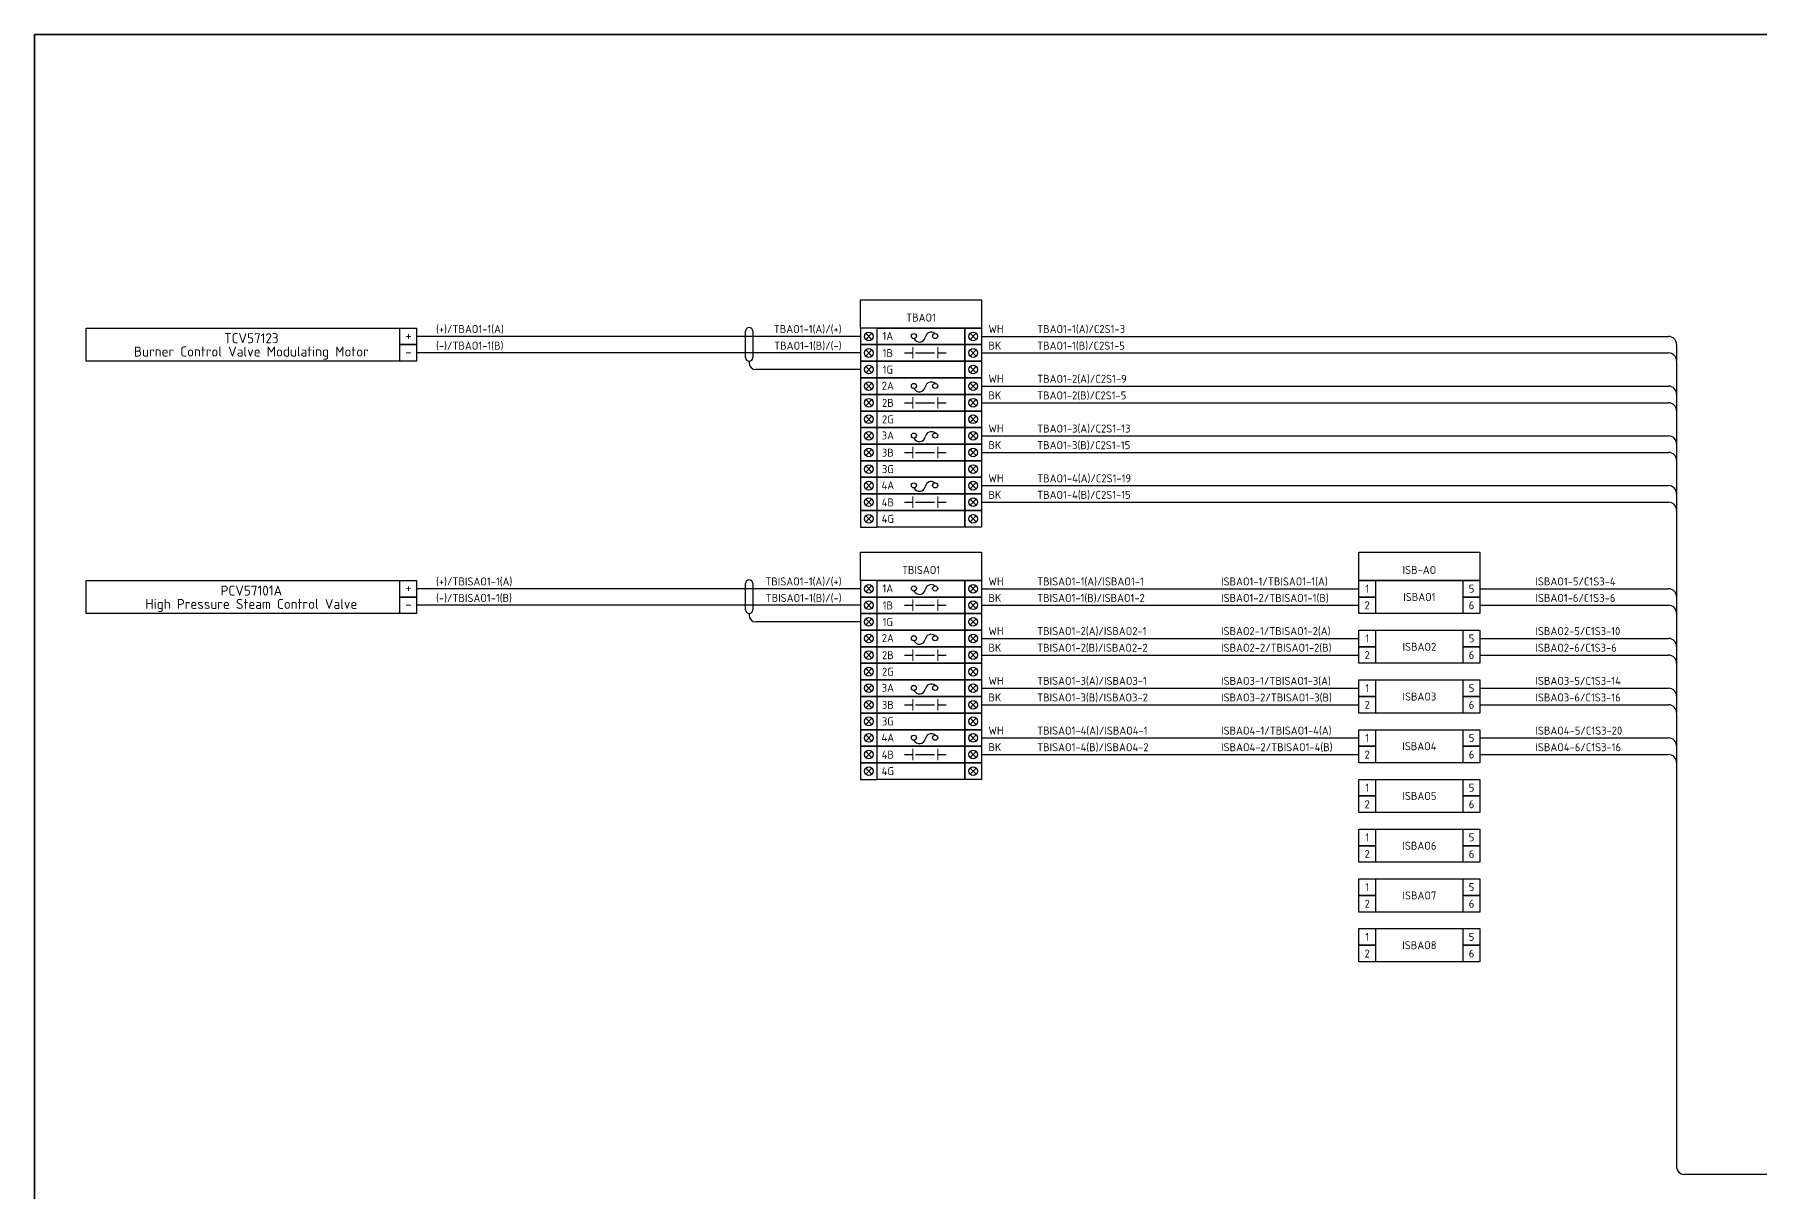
# Model space of a CAD drawing. Header units: inches. Extents: x 579627 to 667544, y 458630 to 507164.
# Drawn here: x 614871 to 617459, y 494508 to 496244 of the extents above; entities that cross this region are included whole.
import ezdxf
from ezdxf.enums import TextEntityAlignment as Align

# ---------------------------------------------------------------- set-up
doc = ezdxf.new("R2010")
doc.units = ezdxf.units.IN
doc.header["$MEASUREMENT"] = 0
doc.layers.add('HELPPOINT', color=7, linetype='Continuous')
doc.layers.add('power', color=7, linetype='Continuous')
doc.styles.add('HTX11', font='O8111901')
doc.styles.add('ISO3098B', font='ISO3098B.shx')

# ---------------------------------------------------------------- blocks, each defined once
blk = doc.blocks.new('TPA')
at = {"layer": 'HELPPOINT', "color": 4, "lineweight": 35}
for p, q in [((562706.8, 501946.4), (562706.8, 505019.3)), ((562706.8, 505019.3), (567131, 505019.3)), ((562706.8, 501946.4), (562706.8, 505019.3)), ((562706.8, 505019.3), (567131, 505019.3))]:
    blk.add_line(p, q, dxfattribs=at)
at = {"style": 'HTX11'}
for tag, p in [('A', (566704.3, 502037.1)), ('B', (567038.2, 501963.3))]:
    blk.add_attdef(tag, text='', height=16.8, dxfattribs=at).set_placement(p, align=Align.MIDDLE_CENTER)
blk = doc.blocks.new('ISBAI')
at = {"color": 6}
for points in [[(607592.5, 495996.8), (607617.4, 495996.8), (607617.4, 495971.9), (607592.5, 495971.9)], [(607592.5, 495996.8), (607773.8, 495996.8), (607773.8, 495947.1), (607592.5, 495947.1)], [(607749, 495996.8), (607773.8, 495996.8), (607773.8, 495971.9), (607749, 495971.9)], [(607592.5, 495971.9), (607617.4, 495971.9), (607617.4, 495947.1), (607592.5, 495947.1)], [(607749, 495971.9), (607773.8, 495971.9), (607773.8, 495947.1), (607749, 495947.1)]]:
    blk.add_lwpolyline(points, close=True, dxfattribs=at)
at = {"color": 6, "style": 'ISO3098B'}
for s, p in [('1', (607604.9, 495984.4)), ('5', (607761.4, 495984.4)), ('2', (607604.9, 495959.5)), ('6', (607761.4, 495959.5))]:
    blk.add_text(s, height=12, dxfattribs=at).set_placement(p, align=Align.MIDDLE)

msp = doc.modelspace()

# ---------------------------------------------------------------- linework, layer by layer
at = {"color": 4}
for p, q in [((616109.7, 495791.5), (615443.6, 495791.5)), ((616291, 495791.5), (617321.3, 495791.5)), ((617333.3, 495779.5), (617333.3, 494546)), ((616291, 495716.9), (617321.3, 495716.9)), ((616291, 495642.3), (617321.3, 495642.3)), ((616291, 495567.7), (617321.3, 495567.7)), ((616109.7, 495413.1), (615443.6, 495413.1)), ((616291, 495413.1), (616857, 495413.1)), ((616291, 495338.6), (616857, 495338.6)), ((616291, 495264), (616857, 495264)), ((616291, 495189.4), (616857, 495189.4)), ((618562.5, 494534.9), (617344.4, 494534.9))]:
    msp.add_line(p, q, dxfattribs=at)
at = {"color": 1}
for p, q in [((616126.7, 495796.1), (616117.5, 495786.9)), ((616117.5, 495796.1), (616126.7, 495786.9)), ((616273.9, 495796.1), (616283.2, 495786.9)), ((616283.2, 495796.1), (616273.9, 495786.9)), ((616126.7, 495721.5), (616117.5, 495712.3)), ((616117.5, 495721.5), (616126.7, 495712.3)), ((616273.9, 495721.5), (616283.2, 495712.3)), ((616283.2, 495721.5), (616273.9, 495712.3)), ((616126.7, 495646.9), (616117.5, 495637.7)), ((616117.5, 495646.9), (616126.7, 495637.7)), ((616273.9, 495646.9), (616283.2, 495637.7)), ((616283.2, 495646.9), (616273.9, 495637.7)), ((616126.7, 495572.4), (616117.5, 495563.1)), ((616117.5, 495572.4), (616126.7, 495563.1)), ((616273.9, 495572.4), (616283.2, 495563.1)), ((616283.2, 495572.4), (616273.9, 495563.1)), ((616126.7, 495417.8), (616117.5, 495408.5)), ((616117.5, 495417.8), (616126.7, 495408.5)), ((616273.9, 495417.8), (616283.2, 495408.5)), ((616283.2, 495417.8), (616273.9, 495408.5)), ((616126.7, 495343.2), (616117.5, 495333.9)), ((616117.5, 495343.2), (616126.7, 495333.9)), ((616273.9, 495343.2), (616283.2, 495333.9)), ((616283.2, 495343.2), (616273.9, 495333.9)), ((616126.7, 495268.6), (616117.5, 495259.4)), ((616117.5, 495268.6), (616126.7, 495259.4)), ((616273.9, 495268.6), (616283.2, 495259.4)), ((616283.2, 495268.6), (616273.9, 495259.4)), ((616126.7, 495194), (616117.5, 495184.8)), ((616117.5, 495194), (616126.7, 495184.8)), ((616273.9, 495194), (616283.2, 495184.8)), ((616283.2, 495194), (616273.9, 495184.8))]:
    msp.add_line(p, q, dxfattribs=at)
at = {"color": 0}
for p, q in [((616109.7, 495766.6), (615443.6, 495766.6)), ((616126.7, 495771.3), (616117.5, 495762)), ((616117.5, 495771.3), (616126.7, 495762)), ((616175.3, 495766.6), (616187.8, 495766.6)), ((616191.8, 495766.6), (616220.3, 495766.6)), ((616225.4, 495766.6), (616237.9, 495766.6)), ((616273.9, 495771.3), (616283.2, 495762)), ((616283.2, 495771.3), (616273.9, 495762)), ((616291, 495766.6), (617321.3, 495766.6)), ((616126.7, 495696.7), (616117.5, 495687.4)), ((616117.5, 495696.7), (616126.7, 495687.4)), ((616175.3, 495692), (616187.8, 495692)), ((616191.8, 495692), (616220.3, 495692)), ((616225.4, 495692), (616237.9, 495692)), ((616273.9, 495696.7), (616283.2, 495687.4)), ((616283.2, 495696.7), (616273.9, 495687.4)), ((616291, 495692), (617321.3, 495692)), ((616126.7, 495622.1), (616117.5, 495612.8)), ((616117.5, 495622.1), (616126.7, 495612.8)), ((616175.3, 495617.5), (616187.8, 495617.5)), ((616191.8, 495617.5), (616220.3, 495617.5)), ((616225.4, 495617.5), (616237.9, 495617.5)), ((616273.9, 495622.1), (616283.2, 495612.8)), ((616283.2, 495622.1), (616273.9, 495612.8)), ((616291, 495617.5), (617321.3, 495617.5)), ((616126.7, 495547.5), (616117.5, 495538.2)), ((616117.5, 495547.5), (616126.7, 495538.2)), ((616175.3, 495542.9), (616187.8, 495542.9)), ((616191.8, 495542.9), (616220.3, 495542.9)), ((616225.4, 495542.9), (616237.9, 495542.9)), ((616273.9, 495547.5), (616283.2, 495538.2)), ((616283.2, 495547.5), (616273.9, 495538.2)), ((616291, 495542.9), (617321.3, 495542.9)), ((616109.7, 495388.3), (615443.6, 495388.3)), ((616126.7, 495392.9), (616117.5, 495383.7)), ((616117.5, 495392.9), (616126.7, 495383.7)), ((616175.3, 495388.3), (616187.8, 495388.3)), ((616191.8, 495388.3), (616220.3, 495388.3)), ((616225.4, 495388.3), (616237.9, 495388.3)), ((616273.9, 495392.9), (616283.2, 495383.7)), ((616283.2, 495392.9), (616273.9, 495383.7)), ((616291, 495388.3), (616857, 495388.3)), ((616126.7, 495318.3), (616117.5, 495309.1)), ((616117.5, 495318.3), (616126.7, 495309.1)), ((616273.9, 495318.3), (616283.2, 495309.1)), ((616283.2, 495318.3), (616273.9, 495309.1)), ((616175.3, 495313.7), (616187.8, 495313.7)), ((616191.8, 495313.7), (616220.3, 495313.7)), ((616225.4, 495313.7), (616237.9, 495313.7)), ((616291, 495313.7), (616857, 495313.7)), ((616126.7, 495243.7), (616117.5, 495234.5)), ((616117.5, 495243.7), (616126.7, 495234.5)), ((616175.3, 495239.1), (616187.8, 495239.1)), ((616191.8, 495239.1), (616220.3, 495239.1)), ((616225.4, 495239.1), (616237.9, 495239.1)), ((616273.9, 495243.7), (616283.2, 495234.5)), ((616283.2, 495243.7), (616273.9, 495234.5)), ((616291, 495239.1), (616857, 495239.1)), ((616126.7, 495169.2), (616117.5, 495159.9)), ((616117.5, 495169.2), (616126.7, 495159.9)), ((616175.3, 495164.5), (616187.8, 495164.5)), ((616191.8, 495164.5), (616220.3, 495164.5)), ((616225.4, 495164.5), (616237.9, 495164.5)), ((616273.9, 495169.2), (616283.2, 495159.9)), ((616283.2, 495169.2), (616273.9, 495159.9)), ((616291, 495164.5), (616857, 495164.5))]:
    msp.add_line(p, q, dxfattribs=at)
at = {"color": 0, "lineweight": 9}
for p, q in [((616187.8, 495758.1), (616187.8, 495775.2)), ((616225.4, 495758.1), (616225.4, 495775.2)), ((616187.8, 495683.5), (616187.8, 495700.6)), ((616225.4, 495683.5), (616225.4, 495700.6)), ((616187.8, 495608.9), (616187.8, 495626)), ((616225.4, 495608.9), (616225.4, 495626)), ((616187.8, 495534.3), (616187.8, 495551.4)), ((616225.4, 495534.3), (616225.4, 495551.4)), ((616187.8, 495379.8), (616187.8, 495396.8)), ((616225.4, 495379.8), (616225.4, 495396.8)), ((616187.8, 495305.2), (616187.8, 495322.2)), ((616225.4, 495305.2), (616225.4, 495322.2)), ((616187.8, 495230.6), (616187.8, 495247.6)), ((616225.4, 495230.6), (616225.4, 495247.6)), ((616187.8, 495156), (616187.8, 495173.1)), ((616225.4, 495156), (616225.4, 495173.1))]:
    msp.add_line(p, q, dxfattribs=at)
at = {"color": 3}
for p, q in [((615942.5, 495754.2), (615942.5, 495751.8)), ((616109.7, 495741.8), (615952.5, 495741.8)), ((616126.7, 495746.4), (616117.5, 495737.1)), ((616117.5, 495746.4), (616126.7, 495737.1)), ((616273.9, 495746.4), (616283.2, 495737.1)), ((616283.2, 495746.4), (616273.9, 495737.1)), ((616126.7, 495671.8), (616117.5, 495662.6)), ((616117.5, 495671.8), (616126.7, 495662.6)), ((616273.9, 495671.8), (616283.2, 495662.6)), ((616283.2, 495671.8), (616273.9, 495662.6)), ((616126.7, 495597.2), (616117.5, 495588)), ((616117.5, 495597.2), (616126.7, 495588)), ((616273.9, 495597.2), (616283.2, 495588)), ((616283.2, 495597.2), (616273.9, 495588)), ((616126.7, 495522.6), (616117.5, 495513.4)), ((616117.5, 495522.6), (616126.7, 495513.4)), ((616273.9, 495522.6), (616283.2, 495513.4)), ((616283.2, 495522.6), (616273.9, 495513.4)), ((615942.5, 495375.9), (615942.5, 495373.4)), ((616126.7, 495368), (616117.5, 495358.8)), ((616117.5, 495368), (616126.7, 495358.8)), ((616273.9, 495368), (616283.2, 495358.8)), ((616283.2, 495368), (616273.9, 495358.8)), ((616109.7, 495363.4), (615952.5, 495363.4)), ((616126.7, 495293.5), (616117.5, 495284.2)), ((616117.5, 495293.5), (616126.7, 495284.2)), ((616273.9, 495293.5), (616283.2, 495284.2)), ((616283.2, 495293.5), (616273.9, 495284.2)), ((616126.7, 495218.9), (616117.5, 495209.6)), ((616117.5, 495218.9), (616126.7, 495209.6)), ((616273.9, 495218.9), (616283.2, 495209.6)), ((616283.2, 495218.9), (616273.9, 495209.6)), ((616126.7, 495144.3), (616117.5, 495135)), ((616117.5, 495144.3), (616126.7, 495135)), ((616273.9, 495144.3), (616283.2, 495135)), ((616283.2, 495144.3), (616273.9, 495135))]:
    msp.add_line(p, q, dxfattribs=at)
at = {"color": 6}
for p, q in [((617038.3, 495413.1), (617321.3, 495413.1)), ((617038.3, 495388.3), (617321.3, 495388.3)), ((617038.3, 495338.6), (617321.3, 495338.6)), ((617038.3, 495313.7), (617321.3, 495313.7)), ((617038.3, 495264), (617321.3, 495264)), ((617038.3, 495239.1), (617321.3, 495239.1)), ((617038.3, 495189.4), (617321.3, 495189.4)), ((617038.3, 495164.5), (617321.3, 495164.5))]:
    msp.add_line(p, q, dxfattribs=at)
at = {"color": 4}
for points in [[(616109.7, 495846.4), (616291, 495846.4), (616291, 495803.9), (616109.7, 495803.9)], [(616109.7, 495468.1), (616291, 495468.1), (616291, 495425.6), (616109.7, 495425.6)], [(616857, 495468.1), (617038.3, 495468.1), (617038.3, 495425.6), (616857, 495425.6)]]:
    msp.add_lwpolyline(points, close=True, dxfattribs=at)
at = {"color": 2}
for points in [[(614948.3, 495803.9), (615443.6, 495803.9), (615443.6, 495754.2), (614948.3, 495754.2)], [(614948.3, 495425.6), (615443.6, 495425.6), (615443.6, 495375.9), (614948.3, 495375.9)]]:
    msp.add_lwpolyline(points, close=True, dxfattribs=at)
at = {"color": 1}
for points in [[(615418.8, 495803.9), (615443.6, 495803.9), (615443.6, 495779.1), (615418.8, 495779.1)], [(616134.5, 495803.9), (616109.7, 495803.9), (616109.7, 495779.1), (616134.5, 495779.1)], [(616134.5, 495803.9), (616266.1, 495803.9), (616266.1, 495779.1), (616134.5, 495779.1)], [(616266.1, 495803.9), (616291, 495803.9), (616291, 495779.1), (616266.1, 495779.1)], [(616134.5, 495729.3), (616109.7, 495729.3), (616109.7, 495704.5), (616134.5, 495704.5)], [(616134.5, 495729.3), (616266.1, 495729.3), (616266.1, 495704.5), (616134.5, 495704.5)], [(616266.1, 495729.3), (616291, 495729.3), (616291, 495704.5), (616266.1, 495704.5)], [(616134.5, 495654.7), (616109.7, 495654.7), (616109.7, 495629.9), (616134.5, 495629.9)], [(616134.5, 495654.7), (616266.1, 495654.7), (616266.1, 495629.9), (616134.5, 495629.9)], [(616266.1, 495654.7), (616291, 495654.7), (616291, 495629.9), (616266.1, 495629.9)], [(616134.5, 495580.2), (616109.7, 495580.2), (616109.7, 495555.3), (616134.5, 495555.3)], [(616134.5, 495580.2), (616266.1, 495580.2), (616266.1, 495555.3), (616134.5, 495555.3)], [(616266.1, 495580.2), (616291, 495580.2), (616291, 495555.3), (616266.1, 495555.3)], [(615418.8, 495425.6), (615443.6, 495425.6), (615443.6, 495400.7), (615418.8, 495400.7)], [(616134.5, 495425.6), (616109.7, 495425.6), (616109.7, 495400.7), (616134.5, 495400.7)], [(616134.5, 495425.6), (616266.1, 495425.6), (616266.1, 495400.7), (616134.5, 495400.7)], [(616266.1, 495425.6), (616291, 495425.6), (616291, 495400.7), (616266.1, 495400.7)], [(616134.5, 495351), (616109.7, 495351), (616109.7, 495326.1), (616134.5, 495326.1)], [(616134.5, 495351), (616266.1, 495351), (616266.1, 495326.1), (616134.5, 495326.1)], [(616266.1, 495351), (616291, 495351), (616291, 495326.1), (616266.1, 495326.1)], [(616134.5, 495276.4), (616109.7, 495276.4), (616109.7, 495251.5), (616134.5, 495251.5)], [(616134.5, 495276.4), (616266.1, 495276.4), (616266.1, 495251.5), (616134.5, 495251.5)], [(616266.1, 495276.4), (616291, 495276.4), (616291, 495251.5), (616266.1, 495251.5)], [(616134.5, 495201.8), (616109.7, 495201.8), (616109.7, 495177), (616134.5, 495177)], [(616134.5, 495201.8), (616266.1, 495201.8), (616266.1, 495177), (616134.5, 495177)], [(616266.1, 495201.8), (616291, 495201.8), (616291, 495177), (616266.1, 495177)]]:
    msp.add_lwpolyline(points, close=True, dxfattribs=at)
at = {"color": 3}
for points in [[(615937, 495759.7), (615937, 495759.7), (615937, 495799.3)], [(615948, 495799.3), (615948, 495759.7)], [(615937, 495381.4), (615937, 495381.4), (615937, 495420.9)], [(615948, 495420.9), (615948, 495381.4)]]:
    msp.add_lwpolyline(points, dxfattribs=at)
at = {"color": 0, "const_width": 0.3}
for points in [[(616109.7, 495803.9), (616291, 495803.9), (616291, 495729.3), (616109.7, 495729.3), (616109.7, 495803.9)], [(616109.7, 495729.3), (616291, 495729.3), (616291, 495654.7), (616109.7, 495654.7), (616109.7, 495729.3)], [(616109.7, 495654.7), (616291, 495654.7), (616291, 495580.2), (616109.7, 495580.2), (616109.7, 495654.7)], [(616109.7, 495580.2), (616291, 495580.2), (616291, 495505.6), (616109.7, 495505.6), (616109.7, 495580.2)], [(616109.7, 495425.6), (616291, 495425.6), (616291, 495351), (616109.7, 495351), (616109.7, 495425.6)], [(616109.7, 495351), (616291, 495351), (616291, 495276.4), (616109.7, 495276.4), (616109.7, 495351)], [(616109.7, 495276.4), (616291, 495276.4), (616291, 495201.8), (616109.7, 495201.8), (616109.7, 495276.4)], [(616109.7, 495201.8), (616291, 495201.8), (616291, 495127.2), (616109.7, 495127.2), (616109.7, 495201.8)]]:
    msp.add_lwpolyline(points, dxfattribs=at)
at = {"color": 0}
for points in [[(615418.8, 495779.1), (615443.6, 495779.1), (615443.6, 495754.2), (615418.8, 495754.2)], [(616134.5, 495779.1), (616109.7, 495779.1), (616109.7, 495754.2), (616134.5, 495754.2)], [(616134.5, 495779.1), (616266.1, 495779.1), (616266.1, 495754.2), (616134.5, 495754.2)], [(616266.1, 495779.1), (616291, 495779.1), (616291, 495754.2), (616266.1, 495754.2)], [(616134.5, 495704.5), (616109.7, 495704.5), (616109.7, 495679.6), (616134.5, 495679.6)], [(616134.5, 495704.5), (616266.1, 495704.5), (616266.1, 495679.6), (616134.5, 495679.6)], [(616266.1, 495704.5), (616291, 495704.5), (616291, 495679.6), (616266.1, 495679.6)], [(616134.5, 495629.9), (616109.7, 495629.9), (616109.7, 495605), (616134.5, 495605)], [(616134.5, 495629.9), (616266.1, 495629.9), (616266.1, 495605), (616134.5, 495605)], [(616266.1, 495629.9), (616291, 495629.9), (616291, 495605), (616266.1, 495605)], [(616134.5, 495555.3), (616109.7, 495555.3), (616109.7, 495530.4), (616134.5, 495530.4)], [(616134.5, 495555.3), (616266.1, 495555.3), (616266.1, 495530.4), (616134.5, 495530.4)], [(616266.1, 495555.3), (616291, 495555.3), (616291, 495530.4), (616266.1, 495530.4)], [(615418.8, 495400.7), (615443.6, 495400.7), (615443.6, 495375.9), (615418.8, 495375.9)], [(616134.5, 495400.7), (616109.7, 495400.7), (616109.7, 495375.9), (616134.5, 495375.9)], [(616134.5, 495400.7), (616266.1, 495400.7), (616266.1, 495375.9), (616134.5, 495375.9)], [(616266.1, 495400.7), (616291, 495400.7), (616291, 495375.9), (616266.1, 495375.9)], [(616134.5, 495326.1), (616109.7, 495326.1), (616109.7, 495301.3), (616134.5, 495301.3)], [(616134.5, 495326.1), (616266.1, 495326.1), (616266.1, 495301.3), (616134.5, 495301.3)], [(616266.1, 495326.1), (616291, 495326.1), (616291, 495301.3), (616266.1, 495301.3)], [(616134.5, 495251.5), (616109.7, 495251.5), (616109.7, 495226.7), (616134.5, 495226.7)], [(616134.5, 495251.5), (616266.1, 495251.5), (616266.1, 495226.7), (616134.5, 495226.7)], [(616266.1, 495251.5), (616291, 495251.5), (616291, 495226.7), (616266.1, 495226.7)], [(616134.5, 495177), (616109.7, 495177), (616109.7, 495152.1), (616134.5, 495152.1)], [(616134.5, 495177), (616266.1, 495177), (616266.1, 495152.1), (616134.5, 495152.1)], [(616266.1, 495177), (616291, 495177), (616291, 495152.1), (616266.1, 495152.1)]]:
    msp.add_lwpolyline(points, close=True, dxfattribs=at)
at = {"color": 3}
for points in [[(616134.5, 495754.2), (616109.7, 495754.2), (616109.7, 495729.3), (616134.5, 495729.3)], [(616134.5, 495754.2), (616266.1, 495754.2), (616266.1, 495729.3), (616134.5, 495729.3)], [(616266.1, 495754.2), (616291, 495754.2), (616291, 495729.3), (616266.1, 495729.3)], [(616134.5, 495679.6), (616109.7, 495679.6), (616109.7, 495654.7), (616134.5, 495654.7)], [(616134.5, 495679.6), (616266.1, 495679.6), (616266.1, 495654.7), (616134.5, 495654.7)], [(616266.1, 495679.6), (616291, 495679.6), (616291, 495654.7), (616266.1, 495654.7)], [(616134.5, 495605), (616109.7, 495605), (616109.7, 495580.2), (616134.5, 495580.2)], [(616134.5, 495605), (616266.1, 495605), (616266.1, 495580.2), (616134.5, 495580.2)], [(616266.1, 495605), (616291, 495605), (616291, 495580.2), (616266.1, 495580.2)], [(616134.5, 495530.4), (616109.7, 495530.4), (616109.7, 495505.6), (616134.5, 495505.6)], [(616134.5, 495530.4), (616266.1, 495530.4), (616266.1, 495505.6), (616134.5, 495505.6)], [(616266.1, 495530.4), (616291, 495530.4), (616291, 495505.6), (616266.1, 495505.6)], [(616134.5, 495375.9), (616109.7, 495375.9), (616109.7, 495351), (616134.5, 495351)], [(616134.5, 495375.9), (616266.1, 495375.9), (616266.1, 495351), (616134.5, 495351)], [(616266.1, 495375.9), (616291, 495375.9), (616291, 495351), (616266.1, 495351)], [(616134.5, 495301.3), (616109.7, 495301.3), (616109.7, 495276.4), (616134.5, 495276.4)], [(616134.5, 495301.3), (616266.1, 495301.3), (616266.1, 495276.4), (616134.5, 495276.4)], [(616266.1, 495301.3), (616291, 495301.3), (616291, 495276.4), (616266.1, 495276.4)], [(616134.5, 495226.7), (616109.7, 495226.7), (616109.7, 495201.8), (616134.5, 495201.8)], [(616134.5, 495226.7), (616266.1, 495226.7), (616266.1, 495201.8), (616134.5, 495201.8)], [(616266.1, 495226.7), (616291, 495226.7), (616291, 495201.8), (616266.1, 495201.8)], [(616134.5, 495152.1), (616109.7, 495152.1), (616109.7, 495127.2), (616134.5, 495127.2)], [(616134.5, 495152.1), (616266.1, 495152.1), (616266.1, 495127.2), (616134.5, 495127.2)], [(616266.1, 495152.1), (616291, 495152.1), (616291, 495127.2), (616266.1, 495127.2)]]:
    msp.add_lwpolyline(points, close=True, dxfattribs=at)
at = {"color": 1}
for centre in [(616122.1, 495791.5), (616278.6, 495791.5), (616122.1, 495716.9), (616278.6, 495716.9), (616122.1, 495642.3), (616278.6, 495642.3), (616122.1, 495567.7), (616278.6, 495567.7), (616122.1, 495413.1), (616278.6, 495413.1), (616122.1, 495338.6), (616278.6, 495338.6), (616122.1, 495264), (616278.6, 495264), (616122.1, 495189.4), (616278.6, 495189.4)]:
    msp.add_circle(centre, 6.54, dxfattribs=at)
at = {"color": 0}
for centre in [(616122.1, 495766.6), (616278.6, 495766.6), (616122.1, 495692), (616278.6, 495692), (616122.1, 495617.5), (616278.6, 495617.5), (616122.1, 495542.9), (616278.6, 495542.9), (616122.1, 495388.3), (616278.6, 495388.3), (616122.1, 495313.7), (616278.6, 495313.7), (616122.1, 495239.1), (616278.6, 495239.1), (616122.1, 495164.5), (616278.6, 495164.5)]:
    msp.add_circle(centre, 6.54, dxfattribs=at)
at = {"color": 3}
for centre in [(616122.1, 495741.8), (616278.6, 495741.8), (616122.1, 495667.2), (616278.6, 495667.2), (616122.1, 495592.6), (616278.6, 495592.6), (616122.1, 495518), (616278.6, 495518), (616122.1, 495363.4), (616278.6, 495363.4), (616122.1, 495288.8), (616278.6, 495288.8), (616122.1, 495214.3), (616278.6, 495214.3), (616122.1, 495139.7), (616278.6, 495139.7)]:
    msp.add_circle(centre, 6.54, dxfattribs=at)
for centre, radius, start, end in [((615942.5, 495799.3), 5.5, 0, 180), ((615942.5, 495759.7), 5.5, 180, 0), ((615952.5, 495751.8), 10, 180, 270), ((615942.5, 495420.9), 5.5, 0, 180), ((615942.5, 495381.4), 5.5, 180, 0), ((615952.5, 495373.4), 10, 180, 270)]:
    msp.add_arc(centre, radius, start, end, dxfattribs=at)
at = {"color": 4}
for centre, radius, start, end in [((617321.3, 495779.5), 12, 0, 90), ((617321.3, 495704.9), 12, 0, 90), ((617321.3, 495630.3), 12, 0, 90), ((617321.3, 495555.7), 12, 0, 90), ((617344.4, 494546), 11.1, 180.0002, 270), ((617344.4, 494546), 11.1, 180, 270)]:
    msp.add_arc(centre, radius, start, end, dxfattribs=at)
at = {"color": 0}
for centre in [(617321.3, 495754.6), (617321.3, 495680), (617321.3, 495605.5), (617321.3, 495530.9)]:
    msp.add_arc(centre, 12, 0, 90, dxfattribs=at)
at = {"color": 6}
for centre in [(617321.3, 495401.1), (617321.3, 495376.3), (617321.3, 495326.6), (617321.3, 495301.7), (617321.3, 495252), (617321.3, 495227.1), (617321.3, 495177.4), (617321.3, 495152.5)]:
    msp.add_arc(centre, 12, 0, 90, dxfattribs=at)
at = {"layer": 'power', "color": 1}
for centre in [(616189.6, 495791.9), (616221.5, 495791.9), (616189.6, 495717.3), (616221.5, 495717.3), (616189.6, 495642.7), (616221.5, 495642.7), (616189.6, 495568.1), (616221.5, 495568.1), (616189.6, 495413.5), (616221.5, 495413.5), (616189.6, 495338.9), (616221.5, 495338.9), (616189.6, 495264.4), (616221.5, 495264.4), (616189.6, 495189.8), (616221.5, 495189.8)]:
    msp.add_circle(centre, 3.81, dxfattribs=at)
for centre, radius, start, end in [((616197.8, 495792.1), 9.07, 206.1634, 346.0383), ((616215.7, 495788.5), 9.24, 51.1309, 171.3254), ((616197.8, 495717.5), 9.07, 206.1634, 346.0383), ((616215.7, 495713.9), 9.24, 51.1309, 171.3254), ((616197.8, 495642.9), 9.07, 206.1634, 346.0383), ((616215.7, 495639.3), 9.24, 51.1309, 171.3254), ((616197.8, 495568.3), 9.07, 206.1634, 346.0383), ((616215.7, 495564.7), 9.24, 51.1309, 171.3254), ((616197.8, 495413.7), 9.07, 206.1634, 346.0383), ((616215.7, 495410.1), 9.24, 51.1309, 171.3254), ((616215.7, 495335.6), 9.24, 51.1309, 171.3254), ((616197.8, 495339.1), 9.07, 206.1634, 346.0383), ((616215.7, 495261), 9.24, 51.1309, 171.3254), ((616197.8, 495264.6), 9.07, 206.1634, 346.0383), ((616197.8, 495190), 9.07, 206.1634, 346.0383), ((616215.7, 495186.4), 9.24, 51.1309, 171.3254)]:
    msp.add_arc(centre, radius, start, end, dxfattribs=at)

# ---------------------------------------------------------------- block references
at = {"xscale": 0.8800000000046566, "yscale": 0.8800000000046566, "zscale": 0.8800000000000001}
msp.add_blockref('TPA', (119688.8, 51827.1), dxfattribs=at)
at = {"color": 0}
for p in [(9264.5, -571.2), (9264.5, -645.8), (9264.5, -720.4), (9264.5, -795), (9264.5, -869.5), (9264.5, -944.1), (9264.5, -1018.7), (9264.5, -1093.3)]:
    msp.add_blockref('ISBAI', p, dxfattribs=at)

# ---------------------------------------------------------------- texts
at = {"color": 4, "style": 'ISO3098B'}
for s, p in [('(+)/TBAO1-1(A)', (615473, 495796.5)), ('WH', (616301.4, 495796.6)), ('TBAO1-1(A)/C2S1-3', (616374.4, 495796.5)), ('WH', (616301.4, 495722)), ('TBAO1-2(A)/C2S1-9', (616374.4, 495721.9)), ('WH', (616301.4, 495647.4)), ('TBAO1-3(A)/C2S1-13', (616374.4, 495647.3)), ('WH', (616301.4, 495572.8)), ('TBAO1-4(A)/C2S1-19', (616374.4, 495572.7)), ('(+)/TBISAO1-1(A)', (615473, 495418.1)), ('WH', (616301.4, 495418.2)), ('TBISAO1-1(A)/ISBAO1-1', (616374.4, 495418.1)), ('ISBAO1-1/TBISAO1-1(A)', (616650.3, 495418.1)), ('WH', (616301.4, 495343.6)), ('TBISAO1-2(A)/ISBAO2-1', (616374.4, 495343.6)), ('ISBAO2-1/TBISAO1-2(A)', (616650.3, 495343.6)), ('WH', (616301.4, 495269)), ('TBISAO1-3(A)/ISBAO3-1', (616374.4, 495269)), ('ISBAO3-1/TBISAO1-3(A)', (616650.3, 495269)), ('WH', (616301.4, 495194.5)), ('TBISAO1-4(A)/ISBAO4-1', (616374.4, 495194.4)), ('ISBAO4-1/TBISAO1-4(A)', (616650.3, 495194.4))]:
    msp.add_text(s, height=12, dxfattribs=at).set_placement(p)
for s, p in [('TBAO1-1(A)/(+)', (616081.1, 495796.5)), ('TBISAO1-1(A)/(+)', (616081.1, 495418.1))]:
    msp.add_text(s, height=12, dxfattribs=at).set_placement(p, align=Align.RIGHT)
for s, height, p in [('TBAO1', 12, (616200.3, 495819.7)), ('TCV57123', 15, (615196, 495788.8)), ('Burner Control Valve Modulating Motor', 15, (615196, 495768.8)), ('TBISAO1', 12, (616200.3, 495441.3)), ('ISB-AO', 12, (616947.7, 495441.3)), ('High Pressure Steam Control Valve', 15, (615196, 495390.4)), ('PCV57101A', 15, (615196, 495410.4))]:
    msp.add_text(s, height=height, dxfattribs=at).set_placement(p, align=Align.MIDDLE_CENTER)
at = {"color": 0, "style": 'ISO3098B'}
for s, p in [('(-)/TBAO1-1(B)', (615473, 495771.6)), ('BK', (616301.4, 495771.7)), ('TBAO1-1(B)/C2S1-5', (616374.4, 495771.6)), ('BK', (616301.4, 495697.1)), ('TBAO1-2(B)/C2S1-5', (616374.4, 495697)), ('BK', (616301.4, 495622.5)), ('TBAO1-3(B)/C2S1-15', (616374.4, 495622.4)), ('BK', (616301.4, 495547.9)), ('TBAO1-4(B)/C2S1-15', (616374.4, 495547.9)), ('(-)/TBISAO1-1(B)', (615473, 495393.3)), ('BK', (616301.4, 495393.4)), ('TBISAO1-1(B)/ISBAO1-2', (616374.4, 495393.3)), ('ISBAO1-2/TBISAO1-1(B)', (616650.3, 495393.3)), ('BK', (616301.4, 495318.8)), ('TBISAO1-2(B)/ISBAO2-2', (616374.4, 495318.7)), ('ISBAO2-2/TBISAO1-2(B)', (616650.3, 495318.7)), ('BK', (616301.4, 495244.2)), ('TBISAO1-3(B)/ISBAO3-2', (616374.4, 495244.1)), ('ISBAO3-2/TBISAO1-3(B)', (616650.3, 495244.1)), ('BK', (616301.4, 495169.6)), ('TBISAO1-4(B)/ISBAO4-2', (616374.4, 495169.5)), ('ISBAO4-2/TBISAO1-4(B)', (616650.3, 495169.5))]:
    msp.add_text(s, height=12, dxfattribs=at).set_placement(p)
for s, p in [('TBAO1-1(B)/(-)', (616081.1, 495771.6)), ('TBISAO1-1(B)/(-)', (616081.1, 495393.3))]:
    msp.add_text(s, height=12, dxfattribs=at).set_placement(p, align=Align.RIGHT)
at = {"color": 6, "style": 'ISO3098B'}
for s, p in [('ISBAO1-5/C1S3-4', (617121.7, 495418.1)), ('ISBAO1-6/C1S3-6', (617121.7, 495393.3)), ('ISBAO2-5/C1S3-10', (617121.7, 495343.6)), ('ISBAO2-6/C1S3-6', (617121.7, 495318.7)), ('ISBAO3-5/C1S3-14', (617121.7, 495269)), ('ISBAO3-6/C1S3-16', (617121.7, 495244.1)), ('ISBAO4-5/C1S3-20', (617121.7, 495194.4)), ('ISBAO4-6/C1S3-16', (617121.7, 495169.5))]:
    msp.add_text(s, height=12, dxfattribs=at).set_placement(p)
for s, p in [('ISBAO1', (616947.7, 495400.7)), ('ISBAO2', (616947.7, 495326.1)), ('ISBAO3', (616947.7, 495251.5)), ('ISBAO4', (616947.7, 495177)), ('ISBAO5', (616947.7, 495102.4)), ('ISBAO6', (616947.7, 495027.8)), ('ISBAO7', (616947.7, 494953.2)), ('ISBAO8', (616947.7, 494878.6))]:
    msp.add_text(s, height=12, dxfattribs=at).set_placement(p, align=Align.MIDDLE_CENTER)
at = {"layer": 'power', "color": 1, "style": 'ISO3098B'}
for p in [(615431.5, 495793.1), (615431.5, 495414.8)]:
    msp.add_text('+', height=15, dxfattribs=at).set_placement(p, align=Align.MIDDLE_CENTER)
at = {"layer": 'power', "color": 0, "style": 'ISO3098B'}
for s, height, p in [('1A', 12.02, (616150.5, 495792.1)), ('-', 15, (615431.5, 495768.3)), ('1B', 12.02, (616150.5, 495766.4)), ('2A', 12.02, (616150.5, 495717.5)), ('2B', 12.02, (616150.5, 495691.8)), ('3A', 12.02, (616150.5, 495642.9)), ('3B', 12.02, (616150.5, 495617.2)), ('4A', 12.02, (616150.5, 495568.3)), ('4B', 12.02, (616150.5, 495542.6)), ('1A', 12.02, (616150.5, 495413.7)), ('1B', 12.02, (616150.5, 495388.1)), ('-', 15, (615431.5, 495390)), ('2A', 12.02, (616150.5, 495339.1)), ('2B', 12.02, (616150.5, 495313.5)), ('3A', 12.02, (616150.5, 495264.6)), ('3B', 12.02, (616150.5, 495238.9)), ('4A', 12.02, (616150.5, 495190)), ('4B', 12.02, (616150.5, 495164.3))]:
    msp.add_text(s, height=height, dxfattribs=at).set_placement(p, align=Align.MIDDLE_CENTER)
at = {"layer": 'power', "color": 3, "style": 'ISO3098B'}
for s, p in [('1G', (616150.5, 495741.7)), ('2G', (616150.5, 495667.1)), ('3G', (616150.5, 495592.5)), ('4G', (616150.5, 495517.9)), ('1G', (616150.5, 495363.3)), ('2G', (616150.5, 495288.7)), ('3G', (616150.5, 495214.2)), ('4G', (616150.5, 495139.6))]:
    msp.add_text(s, height=12.02, dxfattribs=at).set_placement(p, align=Align.MIDDLE_CENTER)

doc.saveas('drawing.dxf')
